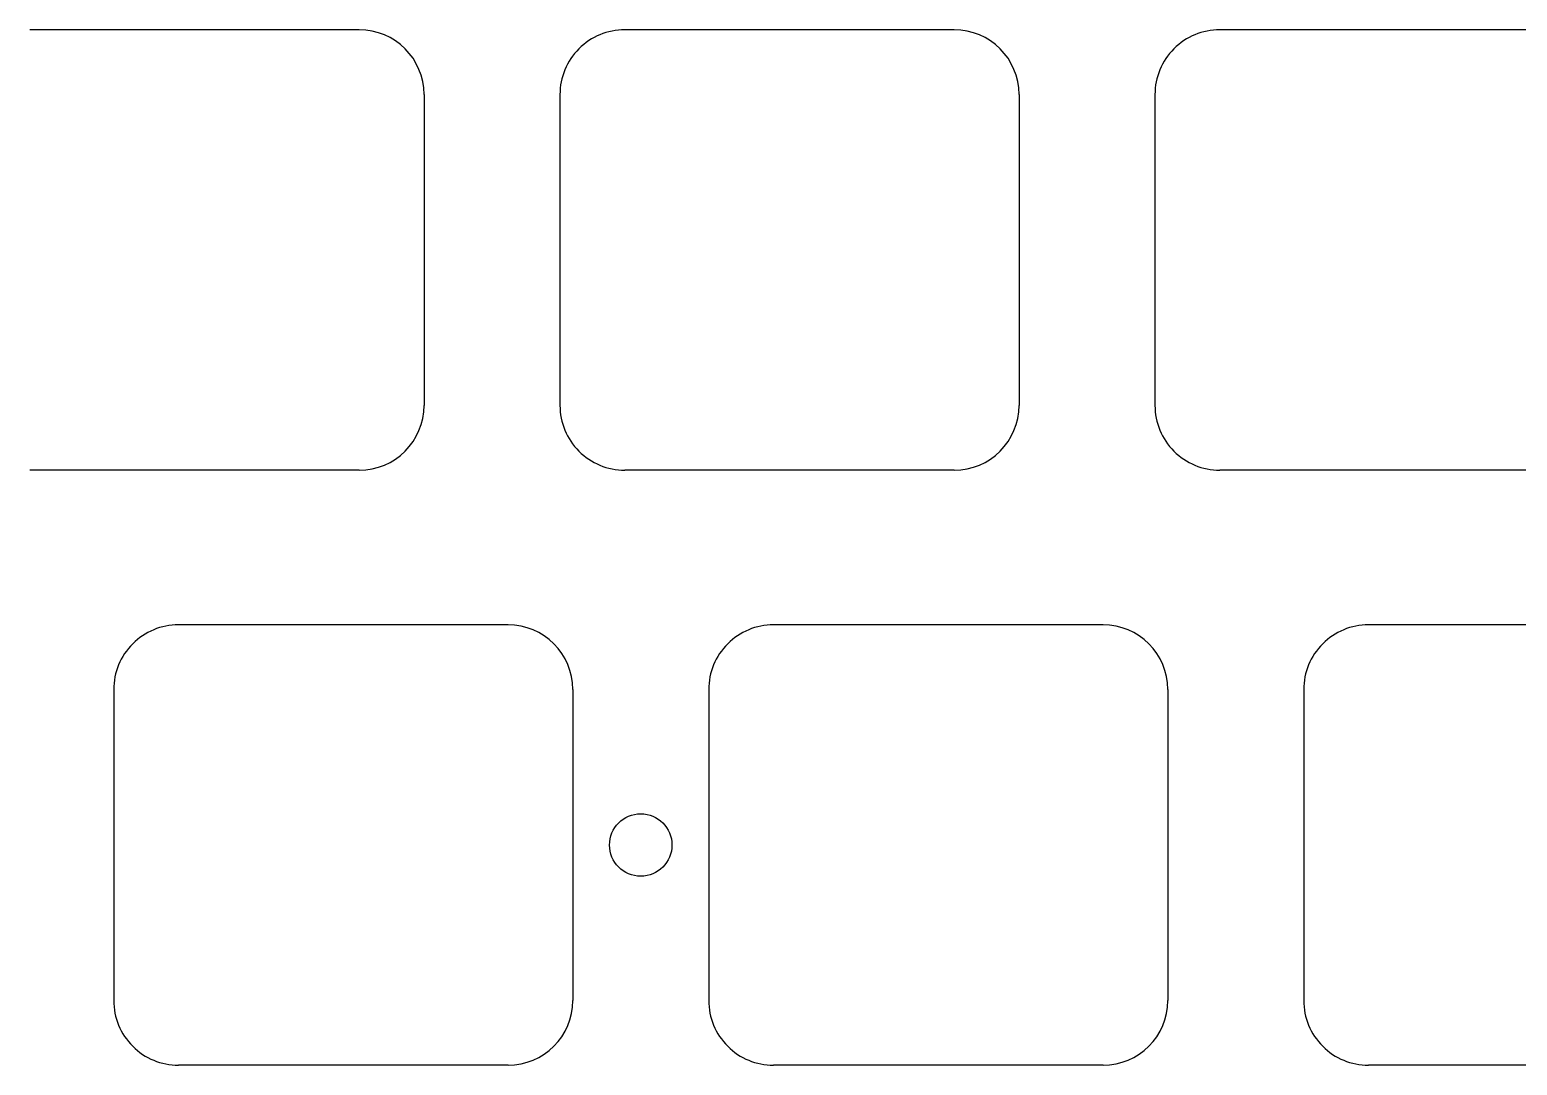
# Model space of a CAD drawing. Header units: millimetres. Extents: x -10 to 277, y -95 to 18.
# Drawn here: x 23.3 to 70.92, y -45.15 to -12 of the extents above; entities that cross this region are included whole.
import ezdxf

# ---------------------------------------------------------------- set-up
doc = ezdxf.new("R2010")
doc.units = ezdxf.units.MM
doc.header["$MEASUREMENT"] = 0
doc.layers.add('Edge.Cuts', color=53, linetype='CONTINUOUS')

msp = doc.modelspace()

# ---------------------------------------------------------------- linework, layer by layer
at = {"layer": 'Edge.Cuts', "linetype": 'Continuous'}
for p, q in [((33.85, -12), (23.3, -12)), ((52.9, -12), (42.35, -12)), ((71.95, -12), (61.4, -12)), ((35.925, -14.075), (35.925, -24.025)), ((40.275, -14.075), (40.275, -24.025)), ((54.975, -14.075), (54.975, -24.025)), ((59.325, -14.075), (59.325, -24.025)), ((33.85, -26.1), (23.3, -26.1)), ((52.9, -26.1), (42.35, -26.1)), ((71.95, -26.1), (61.4, -26.1)), ((38.6125, -31.05), (28.0625, -31.05)), ((57.6625, -31.05), (47.1125, -31.05)), ((76.7125, -31.05), (66.1625, -31.05)), ((25.9875, -33.125), (25.9875, -43.075)), ((40.6875, -33.125), (40.6875, -43.075)), ((45.0375, -33.125), (45.0375, -43.075)), ((59.7375, -33.125), (59.7375, -43.075)), ((64.0875, -33.125), (64.0875, -43.075)), ((38.6125, -45.15), (28.0625, -45.15)), ((57.6625, -45.15), (47.1125, -45.15)), ((76.7125, -45.15), (66.1625, -45.15))]:
    msp.add_line(p, q, dxfattribs=at)
at = {"layer": 'Edge.Cuts'}
msp.add_circle((42.8625, -38.1), 1, dxfattribs=at)
for centre, radius, start, end in [((33.849972, -14.075015), 2.075015, 0.0004142, 89.9992269), ((42.349972, -14.075015), 2.074972, 89.9992269, 179.9995858), ((52.899972, -14.075015), 2.075015, 0.0004142, 89.9992269), ((61.399972, -14.075015), 2.074972, 89.9992269, 179.9995858), ((33.849972, -24.025015), 2.075028, 270.0007731, 0.0004142), ((42.349972, -24.025015), 2.074985, 179.9995858, 270.0007731), ((52.899972, -24.025015), 2.075028, 270.0007731, 0.0004142), ((61.399972, -24.025015), 2.074985, 179.9995858, 270.0007731), ((28.062472, -33.125015), 2.074972, 89.9992269, 179.9995858), ((38.612472, -33.125015), 2.075015, 0.0004142, 89.9992269), ((47.112472, -33.125015), 2.074972, 89.9992269, 179.9995858), ((57.662472, -33.125015), 2.075015, 0.0004142, 89.9992269), ((66.162472, -33.125015), 2.074972, 89.9992269, 179.9995858), ((28.062472, -43.075015), 2.074985, 179.9995858, 270.0007731), ((38.612472, -43.075015), 2.075028, 270.0007731, 0.0004142), ((47.112472, -43.075015), 2.074985, 179.9995858, 270.0007731), ((57.662472, -43.075015), 2.075028, 270.0007731, 0.0004142), ((66.162472, -43.075015), 2.074985, 179.9995858, 270.0007731)]:
    msp.add_arc(centre, radius, start, end, dxfattribs=at)

doc.saveas('drawing.dxf')
